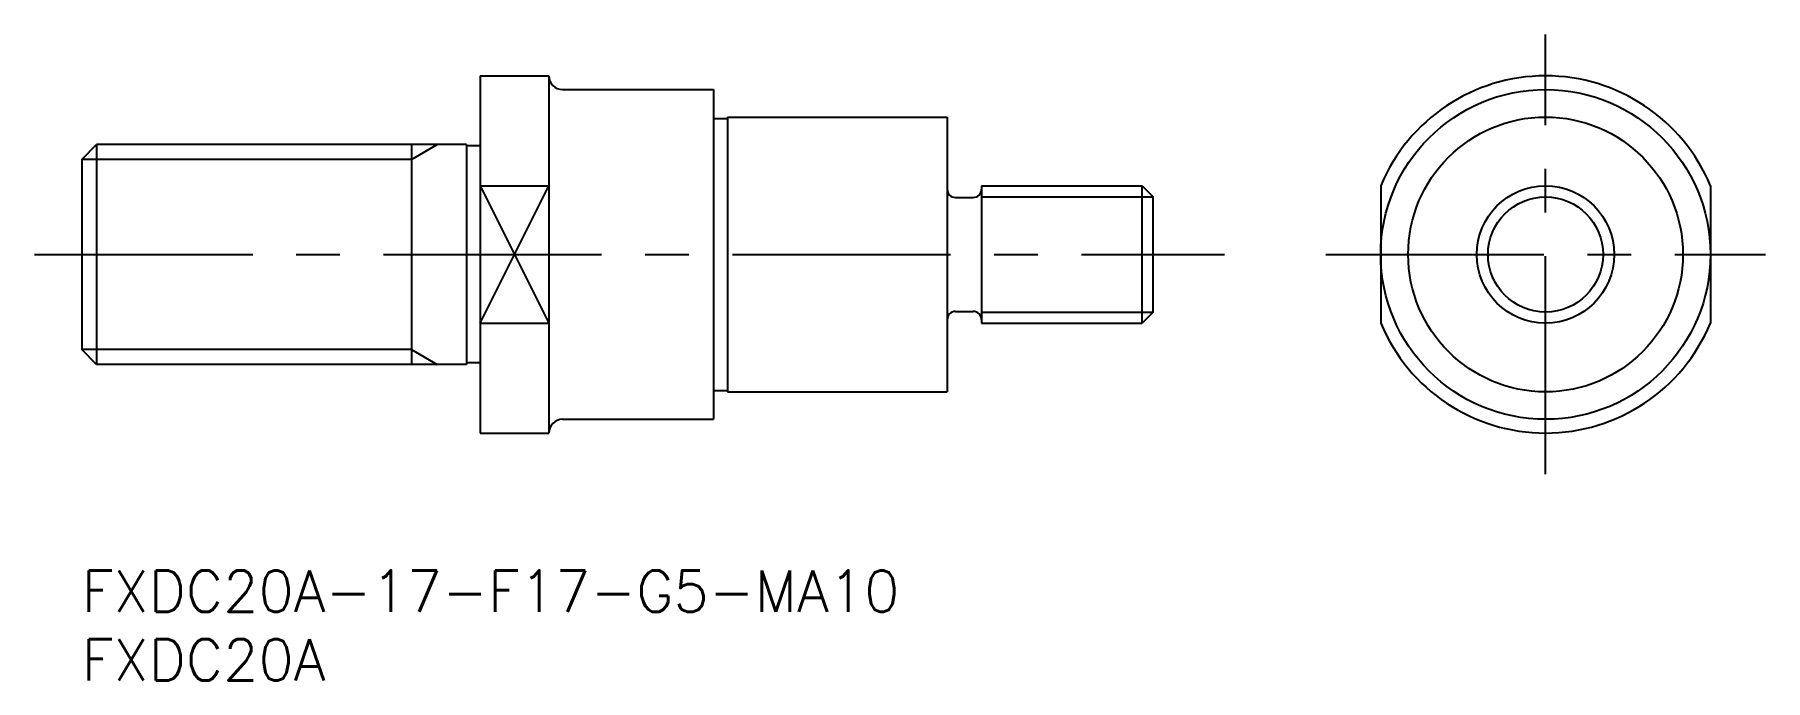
# Model space of a CAD drawing. Extents: x -3 to 123, y -8 to 39.
import ezdxf

# ---------------------------------------------------------------- set-up
doc = ezdxf.new("R2010")
doc.units = 0
doc.header["$LTSCALE"] = 0.5
doc.linetypes.add('CENTER', pattern=[50.8, 31.75, -6.35, 6.35, -6.35])
for name, color, linetype in [('MSM_CENTER', 1, 'CENTER'), ('MSM_CONTINUOUS', 7, 'CONTINUOUS'), ('MSM_NARROW', 5, 'CONTINUOUS'), ('MSM_PART_NUMBER', 7, 'CONTINUOUS')]:
    doc.layers.add(name, color=color, linetype=linetype)
doc.styles.get("Standard").update_dxf_attribs({"font": 'txt.shx', "height": 3, "bigfont": 'bigfont.shx'})

# ---------------------------------------------------------------- blocks, each defined once
blk = doc.blocks.new('*U12')
at = {"layer": 'MSM_PART_NUMBER'}
blk.add_text('FXDC20A-17-F17-G5-MA10', height=3, dxfattribs=at).set_placement((0, -3))
blk = doc.blocks.new('*U13')
at = {"layer": 'MSM_PART_NUMBER'}
blk.add_text('FXDC20A', height=3, dxfattribs=at).set_placement((0, -8))

msp = doc.modelspace()

# ---------------------------------------------------------------- linework, layer by layer
at = {"layer": 'MSM_CENTER'}
for p, q in [((106.56, 7), (106.56, 39)), ((-3.43, 23), (83.19, 23)), ((90.56, 23), (122.56, 23))]:
    msp.add_line(p, q, dxfattribs=at)
at = {"layer": 'MSM_CONTINUOUS'}
for p, q in [((29, 36), (29, 10)), ((29, 36), (34, 36)), ((34, 36), (34, 10)), ((35, 35), (46, 35)), ((46, 35), (46, 11)), ((46, 32.9), (47, 32.9)), ((47, 33), (63, 33)), ((47, 33), (47, 13)), ((63, 33), (63, 13)), ((0, 29.92), (1.08, 31)), ((1.08, 31), (1.08, 15)), ((28, 31), (1.08, 31)), ((24, 31), (24, 15)), ((28, 31), (28, 15)), ((29, 30.9), (28, 30.9)), ((0, 29.92), (0, 16.08)), ((29, 28), (34, 28)), ((65.5, 28), (77.19, 28)), ((65.5, 28), (65.5, 18)), ((77.19, 18), (77.19, 28)), ((77.19, 28), (78, 27.19)), ((94.56, 28), (94.56, 18)), ((118.56, 28), (118.56, 18)), ((63.6, 27.15), (64.9, 27.15)), ((78, 18.81), (78, 27.19)), ((29, 18), (34, 18)), ((63.6, 18.85), (64.9, 18.85)), ((65.5, 18), (77.19, 18)), ((78, 18.81), (77.19, 18)), ((1.08, 15), (0, 16.08)), ((28, 15), (1.08, 15)), ((29, 15.1), (28, 15.1)), ((46, 13.1), (47, 13.1)), ((47, 13), (63, 13)), ((35, 11), (46, 11)), ((29, 10), (34, 10))]:
    msp.add_line(p, q, dxfattribs=at)
for radius in [12, 10, 5]:
    msp.add_circle((106.56, 23), radius, dxfattribs=at)
for centre, radius, start, end in [((35, 36), 1, 180, 270), ((106.56, 23), 13, 22.6199, 157.3801), ((63.6, 27.75), 0.6, 180, 270), ((64.9, 27.75), 0.6, 270, 0), ((63.6, 18.25), 0.6, 90, 180), ((64.9, 18.25), 0.6, 0, 90), ((106.56, 23), 13, 202.6199, 337.3801), ((35, 10), 1, 90, 180)]:
    msp.add_arc(centre, radius, start, end, dxfattribs=at)
at = {"layer": 'MSM_NARROW'}
for p, q in [((24, 29.92), (25.87, 31)), ((24, 29.92), (0, 29.92)), ((29, 28), (34, 18)), ((29, 18), (34, 28)), ((65.5, 27.19), (78, 27.19)), ((65.5, 18.81), (78, 18.81)), ((24, 16.08), (0, 16.08)), ((24, 16.08), (25.87, 15))]:
    msp.add_line(p, q, dxfattribs=at)
msp.add_circle((106.56, 23), 4.19, dxfattribs=at)

# ---------------------------------------------------------------- block references
at = {"layer": 'MSM_CONTINUOUS'}
for name in ['*U12', '*U13']:
    msp.add_blockref(name, (0, 0), dxfattribs=at)

doc.saveas('drawing.dxf')
